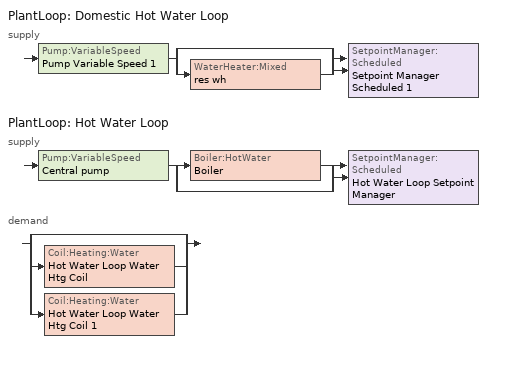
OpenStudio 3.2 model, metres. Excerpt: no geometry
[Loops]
PlantLoop 'Domestic Hot Water Loop'
 supply: Pump:VariableSpeed 'Pump Variable Speed 1' > split
  | bypass
  | WaterHeater:Mixed 'res wh'
  join > SetpointManager:Scheduled 'Setpoint Manager Scheduled 1'
PlantLoop 'Hot Water Loop'
 supply: Pump:VariableSpeed 'Central pump' > split
  | Boiler:HotWater 'Boiler'
  | bypass
  join > SetpointManager:Scheduled 'Hot Water Loop Setpoint Manager'
 demand: split
  | bypass
  | Coil:Heating:Water 'Hot Water Loop Water Htg Coil'
  | Coil:Heating:Water 'Hot Water Loop Water Htg Coil 1'
[Sizing:Zone] Zone Cooling Design Supply Air Temperature Input Method=SupplyAirTemperature; Zone Cooling Design Supply Air Temperature {C}=13.8889; Zone Cooling Design Supply Air Temperature Difference {deltaC}=11.11; Zone Heating Design Supply Air Temperature Input Method=SupplyAirTemperature; Zone Heating Design Supply Air Temperature {C}=50; Zone Heating Design Supply Air Temperature Difference {deltaC}=11.11; Zone Cooling Design Supply Air Humidity Ratio {kg-H2O/kg-air}=0.008; Zone Heating Design Supply Air Humidity Ratio {kg-H2O/kg-air}=0.008; Cooling Design Air Flow Method=DesignDay; Heating Design Air Flow Method=DesignDay; Account for Dedicated Outdoor Air System=No; Dedicated Outdoor Air System Control Strategy=NeutralSupplyAir; Dedicated Outdoor Air Low Setpoint Temperature for Design {C}=autosize; Dedicated Outdoor Air High Setpoint Temperature for Design {C}=autosize
living zone; finished basement zone
[Zone equipment]
living zone: living zone PTAC
finished basement zone: finished basement zone PTAC
[PlantLoop] Glycol Concentration=0; Load Distribution Scheme=Optimal
Name | Maximum Loop Flow Rate {m3/s} | Plant Loop Volume {m3} | Fluid Type | Minimum Loop Temperature {C}
Domestic Hot Water Loop | 0.01 | 0.003
Hot Water Loop |  | Autocalculate | Water | 10
[Sizing:Plant] Loop Type=Heating; Sizing Option=NonCoincident; Zone Timesteps in Averaging Window=1; Coincident Sizing Factor Mode=None
Name | Design Loop Exit Temperature {C} | Loop Design Temperature Difference {deltaC}
Domestic Hot Water Loop | 52.6667 | 5.55556
Hot Water Loop | 82.2222 | 11.1111
[Pump:VariableSpeed] Pump Control Type=Intermittent; Skin Loss Radiative Fraction=0.5; Design Power Sizing Method=PowerPerFlowPerPressure; Design Electric Power per Unit Flow Rate {W/(m3/s)}=348701.1; Design Shaft Power per Unit Flow Rate per Unit Head {W-s/m3-Pa}=1.28205; Design Minimum Flow Rate Fraction=0
Name | Rated Flow Rate {m3/s} | Rated Pump Head {Pa} | Rated Power Consumption {W} | Motor Efficiency | Fraction of Motor Inefficiencies to Fluid Stream | Coefficient 1 of the Part Load Performance Curve | Coefficient 2 of the Part Load Performance Curve | Coefficient 3 of the Part Load Performance Curve | Coefficient 4 of the Part Load Performance Curve
Pump Variable Speed 1 | 0.01 | 1 | 0 | 1 | 0 | 0 | 1 | 0 | 0
Central pump |  | 179344 |  | 0.9
[SetpointManager:Scheduled] Control Variable=Temperature
Name | Schedule
Setpoint Manager Scheduled 1 | dhw temp
Hot Water Loop Setpoint Manager | Hot Water Loop Temp - 180F
[WaterHeater:Mixed]
res wh: Tank Volume {m3}=0.143846; Setpoint Temperature Schedule=WH Setpoint Temp; Deadband Temperature Difference {deltaC}=2; Maximum Temperature Limit {C}=99; Heater Control Type=Cycle; Heater Maximum Capacity {W}=11722.8; Heater Minimum Capacity {W}=0; Heater Fuel Type=NaturalGas; Heater Thermal Efficiency=0.773298; Off Cycle Parasitic Fuel Consumption Rate {W}=0; Off Cycle Parasitic Fuel Type=Electricity; Off Cycle Parasitic Heat Fraction to Tank=0; On Cycle Parasitic Fuel Consumption Rate {W}=0; On Cycle Parasitic Fuel Type=Electricity; On Cycle Parasitic Heat Fraction to Tank=0; Ambient Temperature Indicator=ThermalZone; Ambient Temperature Thermal Zone=finished basement zone; Off Cycle Loss Coefficient to Ambient Temperature {W/K}=4.15693; Off Cycle Loss Fraction to Thermal Zone=0.64; On Cycle Loss Coefficient to Ambient Temperature {W/K}=4.15693; On Cycle Loss Fraction to Thermal Zone=1; Use Side Effectiveness=1; Source Side Effectiveness=1; Use Side Design Flow Rate {m3/s}=autosize; Source Side Design Flow Rate {m3/s}=autosize; Indirect Water Heating Recovery Time {hr}=1.5; Source Side Flow Control Mode=IndirectHeatPrimarySetpoint
[WaterHeater:Sizing]
res wh: Design Mode=PeakDraw; Time Storage Can Meet Peak Draw {hr}=0.538503; Time for Tank Recovery {hr}=0; Nominal Tank Volume for Autosizing Plant Connections {m3}=1
[Boiler:HotWater]
Boiler: Fuel Type=NaturalGas; Nominal Thermal Efficiency=0.78; Efficiency Curve Temperature Evaluation Variable=LeavingBoiler; Minimum Part Load Ratio=0; Maximum Part Load Ratio=1.2; Optimum Part Load Ratio=1; Water Outlet Upper Temperature Limit {C}=95; Boiler Flow Mode=LeavingSetpointModulated; Parasitic Electric Load {W}=0; Sizing Factor=1
[Fan:OnOff] Availability Schedule=Always On Discrete; Fan Total Efficiency=0.52; Pressure Rise {Pa}=331.288; Maximum Flow Rate {m3/s}=autosize; Motor Efficiency=0.8; Motor In Airstream Fraction=1
Name | Fan Power Ratio Function of Speed Ratio Curve | Fan Efficiency Ratio Function of Speed Ratio Curve
living zone PTAC Fan | Fan On Off Power Curve | Fan On Off Efficiency Curve
finished basement zone PTAC Fan | Fan On Off Power Curve 1 | Fan On Off Efficiency Curve 1
[Coil:Heating:Water] Availability Schedule=Always On Discrete; Rated Inlet Water Temperature {C}=82.2222; Rated Inlet Air Temperature {C}=16.6; Rated Outlet Water Temperature {C}=71.1111; Rated Outlet Air Temperature {C}=32.2
Hot Water Loop Water Htg Coil; Hot Water Loop Water Htg Coil 1
[Controller:WaterCoil] Action=Normal; Controller Convergence Tolerance {deltaC}=0.1; Minimum Actuated Flow {m3/s}=0
Name | Water Coil
Hot Water Loop Water Htg Coil Controller | Hot Water Loop Water Htg Coil
Hot Water Loop Water Htg Coil 1 Controller | Hot Water Loop Water Htg Coil 1
[Coil:Cooling:DX:SingleSpeed] Availability Schedule=Always On Discrete; Rated Total Cooling Capacity {W}=autosize; Rated Sensible Heat Ratio=autosize; Rated COP {W/W}=3; Rated Air Flow Rate {m3/s}=autosize; Rated Evaporator Fan Power Per Volume Flow Rate {W/(m3/s)}=773.3; Minimum Outdoor Dry-Bulb Temperature for Compressor Operation {C}=-25; Condenser Type=AirCooled; Evaporative Condenser Effectiveness=0; Evaporative Condenser Air Flow Rate {m3/s}=Autosize; Evaporative Condenser Pump Rated Power Consumption {W}=Autosize; Crankcase Heater Capacity {W}=0; Maximum Outdoor Dry-Bulb Temperature for Crankcase Heater Operation {C}=0; Basin Heater Capacity {W/K}=0; Basin Heater Setpoint Temperature {C}=10
Name | Total Cooling Capacity Function of Temperature Curve | Total Cooling Capacity Function of Flow Fraction Curve | Energy Input Ratio Function of Temperature Curve | Energy Input Ratio Function of Flow Fraction Curve | Part Load Fraction Correlation Curve
living zone PTAC 1spd DX AC Clg Coil | Curve Biquadratic 3 | Curve Quadratic 4 | Curve Biquadratic 4 | Curve Quadratic 5 | Curve Quadratic 6
finished basement zone PTAC 1spd DX AC Clg Coil | Curve Biquadratic 7 | Curve Quadratic 10 | Curve Biquadratic 8 | Curve Quadratic 11 | Curve Quadratic 12
[ZoneHVAC:PackagedTerminalAirConditioner] Availability Schedule=Always On Discrete; Supply Air Flow Rate During Cooling Operation {m3/s}=Autosize; Supply Air Flow Rate During Heating Operation {m3/s}=Autosize; Supply Air Flow Rate When No Cooling or Heating is Needed {m3/s}=Autosize; Outdoor Air Flow Rate During Cooling Operation {m3/s}=Autosize; Outdoor Air Flow Rate During Heating Operation {m3/s}=Autosize; Outdoor Air Flow Rate When No Cooling or Heating is Needed {m3/s}=Autosize; Fan Placement=DrawThrough; Supply Air Fan Operating Mode Schedule=Always Off Discrete
Name | Supply Air Fan | Heating Coil | Cooling Coil
living zone PTAC | living zone PTAC Fan | Hot Water Loop Water Htg Coil | living zone PTAC 1spd DX AC Clg Coil
finished basement zone PTAC | finished basement zone PTAC Fan | Hot Water Loop Water Htg Coil 1 | finished basement zone PTAC 1spd DX AC Clg Coil
[EnergyManagementSystem:Sensor]
Name | Output Variable or Output Meter Index Key | Output Variable or Output Meter
Central_pump_s | Central pump | Pump Electricity Energy
res_af_1_tin_s | living zone | Zone Mean Air Temperature
res_af_1_tt_s | living zone | Zone Outdoor Air Drybulb Temperature
[Schedule:Constant]
Name | Value
dhw temp; WH Setpoint Temp | 52.6667
Always On Discrete | 1
Always Off Discrete | 0
[Schedule:Ruleset]
Hot Water Loop Temp - 180F: Default Day Schedule=Hot Water Loop Temp - 180F Default
[Schedule:Day]
Hot Water Loop Temp - 180F Default: 24, 0, 82.2222
[Curve:Exponent] Coefficient1 Constant=1; Coefficient2 Constant=0; Coefficient3 Constant=0; Minimum Value of x=0; Maximum Value of x=1
Fan On Off Power Curve; Fan On Off Power Curve 1
[Curve:Cubic] Coefficient1 Constant=1; Coefficient2 x=0; Coefficient3 x**2=0; Coefficient4 x**3=0; Minimum Value of x=0; Maximum Value of x=1
Fan On Off Efficiency Curve; Fan On Off Efficiency Curve 1
[Curve:Biquadratic] Minimum Value of x=12.77778; Maximum Value of x=23.88889; Minimum Value of y=23.88889; Maximum Value of y=46.11111
Name | Coefficient1 Constant | Coefficient2 x | Coefficient3 x**2 | Coefficient4 y | Coefficient5 y**2 | Coefficient6 x*y
Curve Biquadratic 3; Curve Biquadratic 7 | 0.942588 | 0.00954335 | 0.00068377 | -0.0110427 | 5.249e-06 | -9.72e-06
Curve Biquadratic 4; Curve Biquadratic 8 | 0.342414 | 0.034885 | -0.0006237 | 0.00497722 | 0.000437951 | -0.000728028
[Curve:Quadratic]
Name | Coefficient1 Constant | Coefficient2 x | Coefficient3 x**2 | Minimum Value of x | Maximum Value of x | Minimum Curve Output | Maximum Curve Output
Curve Quadratic 4; Curve Quadratic 10 | 0.8 | 0.2 | 0 | 0.5 | 1.5
Curve Quadratic 5; Curve Quadratic 11 | 1.1552 | -0.1808 | 0.0256 | 0.5 | 1.5
Curve Quadratic 6; Curve Quadratic 12 | 0.85 | 0.15 | 0 | 0 | 1 | 0.7 | 1
